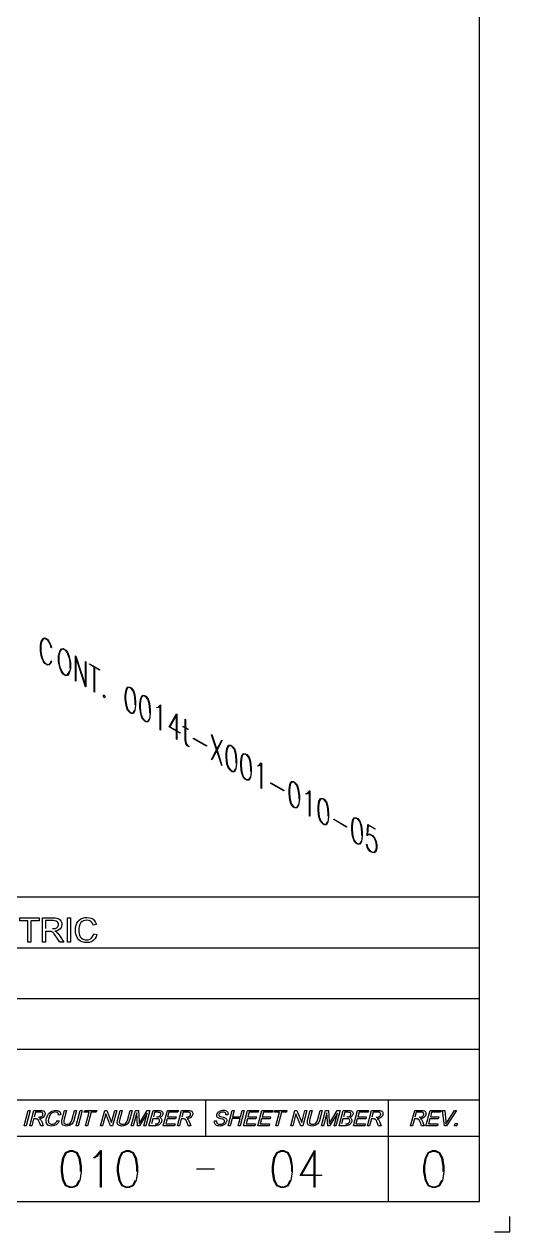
# Model space of a CAD drawing. Extents: x 0 to 17.2, y 0.1 to 11.3.
# Drawn here: x 15.221 to 17.205, y 0.1 to 5.034 of the extents above; entities that cross this region are included whole.
import ezdxf

# ---------------------------------------------------------------- set-up
doc = ezdxf.new("R2010")
doc.units = 0
doc.layers.get('0').update_dxf_attribs({"linetype": 'CONTINUOUS'})
for name, color, linetype in [('BORDER', 3, 'CONTINUOUS'), ('BORDERTEXT', 7, 'CONTINUOUS'), ('Continuation', 7, 'CONTINUOUS')]:
    doc.layers.add(name, color=color, linetype=linetype)

msp = doc.modelspace()

# ---------------------------------------------------------------- linework, layer by layer
for points in [[(17.2051, 0.1003), (17.2051, 0.1625)], [(17.143, 0.1003), (17.2051, 0.1003)]]:
    msp.add_lwpolyline(points)
at = {"layer": 'BORDER'}
for points in [[(0.1692, 0.2247), (17.0808, 0.2247), (17.0808, 11.1675), (0.1692, 11.1675), (0.1692, 0.2247)], [(17.0808, 1.4682), (0.1692, 1.4682)], [(13.3503, 1.2609), (17.0808, 1.2609)], [(13.3503, 1.0537), (17.0808, 1.0537)], [(13.3503, 0.8464), (17.0808, 0.8464)], [(13.0767, 0.6392), (17.0808, 0.6392)], [(16.7077, 0.6392), (16.7077, 0.2247)], [(13.3503, 0.4906), (17.0808, 0.4906)]]:
    msp.add_lwpolyline(points, dxfattribs=at)
at = {"layer": 'BORDERTEXT'}
for points in [[(15.2352, 1.2835), (15.2352, 1.3712), (15.2024, 1.3712), (15.2024, 1.383), (15.2813, 1.383), (15.2813, 1.3712), (15.2484, 1.3712), (15.2484, 1.2835), (15.2352, 1.2835)], [(15.295, 1.2835), (15.295, 1.383), (15.3391, 1.383), (15.3472, 1.3827), (15.354, 1.3818), (15.3593, 1.3803), (15.3636, 1.378), (15.3673, 1.3749), (15.3704, 1.3708), (15.3727, 1.3661), (15.374, 1.3611), (15.3745, 1.3558), (15.3737, 1.3491), (15.3715, 1.3432), (15.3676, 1.338), (15.3623, 1.3337), (15.3552, 1.3306), (15.3465, 1.3287), (15.3497, 1.3271), (15.3523, 1.3254), (15.3544, 1.3238), (15.3582, 1.32), (15.3618, 1.3156), (15.3653, 1.3106), (15.3826, 1.2835), (15.3661, 1.2835), (15.3529, 1.3042), (15.3493, 1.3097), (15.3461, 1.3142), (15.3434, 1.3179), (15.341, 1.3207), (15.3388, 1.3229), (15.3367, 1.3245), (15.3348, 1.3257), (15.3328, 1.3266), (15.3307, 1.3272), (15.3289, 1.3274), (15.3265, 1.3276), (15.3234, 1.3277), (15.3081, 1.3277), (15.3081, 1.2835), (15.295, 1.2835)], [(15.3974, 1.2835), (15.3974, 1.383), (15.4105, 1.383), (15.4105, 1.2835), (15.3974, 1.2835)], [(15.5047, 1.3184), (15.5179, 1.315), (15.5144, 1.3051), (15.5094, 1.2968), (15.503, 1.2903), (15.4953, 1.2856), (15.4865, 1.2827), (15.4767, 1.2818), (15.4666, 1.2825), (15.4579, 1.2847), (15.4505, 1.2883), (15.4444, 1.2933), (15.4392, 1.2997), (15.4352, 1.3073), (15.4323, 1.3158), (15.4305, 1.3247), (15.4299, 1.334), (15.4306, 1.3439), (15.4326, 1.3529), (15.4359, 1.3611), (15.4404, 1.3682), (15.446, 1.374), (15.4528, 1.3787), (15.4603, 1.382), (15.4684, 1.384), (15.4769, 1.3847), (15.4863, 1.3838), (15.4947, 1.3813), (15.502, 1.3771), (15.5081, 1.3713), (15.5128, 1.3642), (15.5162, 1.3557), (15.5032, 1.3526), (15.5006, 1.3592), (15.4972, 1.3645), (15.4932, 1.3684), (15.4884, 1.3712), (15.4829, 1.3728), (15.4766, 1.3734), (15.4694, 1.3728), (15.463, 1.3709), (15.4575, 1.3679), (15.4528, 1.3638), (15.4492, 1.3589), (15.4466, 1.3531), (15.4449, 1.3469), (15.4439, 1.3405), (15.4435, 1.334), (15.4439, 1.3259), (15.4452, 1.3185), (15.4472, 1.3119), (15.4501, 1.3061), (15.454, 1.3014), (15.4587, 1.2977), (15.4641, 1.2951), (15.4697, 1.2936), (15.4756, 1.293), (15.4826, 1.2938), (15.4889, 1.2959), (15.4943, 1.2994), (15.4989, 1.3044), (15.5024, 1.3107), (15.5047, 1.3184)], [(15.3364, 1.3391), (15.342, 1.3393), (15.3467, 1.3399), (15.3505, 1.3409), (15.3537, 1.3424), (15.3562, 1.3444), (15.3583, 1.3469), (15.3598, 1.3497), (15.3606, 1.3527), (15.3609, 1.3558), (15.3604, 1.3602), (15.3587, 1.3641), (15.3558, 1.3674), (15.3517, 1.3699), (15.3463, 1.3715), (15.3396, 1.372), (15.3081, 1.372), (15.3081, 1.3391)], [(15.4484, 0.3106), (15.4367, 0.2887), (15.4192, 0.2816), (15.4076, 0.2816), (15.3901, 0.2887), (15.3784, 0.3106), (15.3728, 0.346), (15.3728, 0.3676), (15.3784, 0.4031), (15.3901, 0.425), (15.4076, 0.4322), (15.4192, 0.4322), (15.4367, 0.425), (15.4484, 0.4031), (15.454, 0.3676), (15.454, 0.346), (15.4484, 0.3106)], [(15.4515, 0.3465), (15.4515, 0.3671), (15.4459, 0.4019), (15.4351, 0.4222), (15.4189, 0.429), (15.408, 0.429), (15.3917, 0.4222), (15.3809, 0.4019), (15.3753, 0.3671), (15.3753, 0.3465), (15.3809, 0.3117), (15.3917, 0.2914), (15.408, 0.2847), (15.4189, 0.2847), (15.4351, 0.2914), (15.4459, 0.3117)], [(15.5353, 0.283), (15.5327, 0.283), (15.5327, 0.4268), (15.5179, 0.4081), (15.5066, 0.4011), (15.5052, 0.4039), (15.5164, 0.4109), (15.5335, 0.4322), (15.5353, 0.4322), (15.5353, 0.283)], [(15.6784, 0.3106), (15.6666, 0.2887), (15.6492, 0.2816), (15.6375, 0.2816), (15.6201, 0.2887), (15.6084, 0.3106), (15.6027, 0.346), (15.6027, 0.3676), (15.6084, 0.4031), (15.6201, 0.425), (15.6375, 0.4322), (15.6492, 0.4322), (15.6666, 0.425), (15.6784, 0.4031), (15.684, 0.3676), (15.684, 0.346), (15.6784, 0.3106)], [(15.6815, 0.3465), (15.6815, 0.3671), (15.6758, 0.4019), (15.6651, 0.4222), (15.6488, 0.429), (15.6379, 0.429), (15.6217, 0.4222), (15.6109, 0.4019), (15.6053, 0.3671), (15.6053, 0.3465), (15.6109, 0.3117), (15.6217, 0.2914), (15.6379, 0.2847), (15.6488, 0.2847), (15.6651, 0.2914), (15.6758, 0.3117)], [(16.3107, 0.3106), (16.299, 0.2887), (16.2815, 0.2816), (16.2699, 0.2816), (16.2524, 0.2887), (16.2407, 0.3106), (16.235, 0.346), (16.235, 0.3676), (16.2407, 0.4031), (16.2524, 0.425), (16.2699, 0.4322), (16.2815, 0.4322), (16.299, 0.425), (16.3107, 0.4031), (16.3163, 0.3676), (16.3163, 0.346), (16.3107, 0.3106)], [(16.3138, 0.3465), (16.3138, 0.3671), (16.3081, 0.4019), (16.2974, 0.4222), (16.2811, 0.429), (16.2702, 0.429), (16.254, 0.4222), (16.2432, 0.4019), (16.2376, 0.3671), (16.2376, 0.3465), (16.2432, 0.3117), (16.254, 0.2914), (16.2702, 0.2847), (16.2811, 0.2847), (16.2974, 0.2914), (16.3081, 0.3117)], [(16.4357, 0.3339), (16.4357, 0.3307), (16.4088, 0.3307), (16.4088, 0.283), (16.4062, 0.283), (16.4062, 0.3307), (16.3488, 0.3307), (16.4069, 0.4322), (16.4088, 0.4322), (16.4088, 0.3339)], [(16.4062, 0.3339), (16.4062, 0.4256), (16.3539, 0.3339), (16.4062, 0.3339)], [(16.93, 0.3106), (16.9182, 0.2887), (16.9007, 0.2816), (16.8891, 0.2816), (16.8716, 0.2887), (16.8599, 0.3106), (16.8543, 0.346), (16.8543, 0.3676), (16.8599, 0.4031), (16.8716, 0.425), (16.8891, 0.4322), (16.9007, 0.4322), (16.9182, 0.425), (16.93, 0.4031), (16.9355, 0.3676), (16.9355, 0.346), (16.93, 0.3106)], [(16.933, 0.3465), (16.933, 0.3671), (16.9274, 0.4019), (16.9166, 0.4222), (16.9004, 0.429), (16.8895, 0.429), (16.8733, 0.4222), (16.8624, 0.4019), (16.8569, 0.3671), (16.8569, 0.3465), (16.8624, 0.3117), (16.8733, 0.2914), (16.8895, 0.2847), (16.9004, 0.2847), (16.9166, 0.2914), (16.9274, 0.3117)], [(15.9497, 0.3576), (15.9616, 0.3576)]]:
    msp.add_lwpolyline(points, dxfattribs=at)
at = {"layer": 'BORDERTEXT', "color": 7}
for points in [[(15.2209, 0.5338), (15.2375, 0.596), (15.2458, 0.596), (15.2291, 0.5338), (15.2209, 0.5338)], [(15.2437, 0.5338), (15.2604, 0.596), (15.288, 0.596), (15.288, 0.596), (15.293, 0.5958), (15.2971, 0.5952), (15.3001, 0.5943), (15.3001, 0.5943), (15.3025, 0.5929), (15.3042, 0.5909), (15.3055, 0.5884), (15.3055, 0.5884), (15.3061, 0.5854), (15.3062, 0.5823), (15.3056, 0.579), (15.3056, 0.579), (15.304, 0.5748), (15.3015, 0.5711), (15.2983, 0.5678), (15.2983, 0.5678), (15.2942, 0.5652), (15.2893, 0.5633), (15.2835, 0.5621), (15.2835, 0.5621), (15.2852, 0.561), (15.2866, 0.56), (15.2876, 0.559), (15.2876, 0.559), (15.2894, 0.5566), (15.2909, 0.5538), (15.2922, 0.5507), (15.2985, 0.5338), (15.2882, 0.5338), (15.2834, 0.5467), (15.2834, 0.5467), (15.2821, 0.5502), (15.2809, 0.553), (15.2798, 0.5553), (15.2798, 0.5553), (15.2788, 0.5571), (15.2777, 0.5584), (15.2767, 0.5594), (15.2767, 0.5594), (15.2757, 0.5601), (15.2746, 0.5607), (15.2734, 0.5611), (15.2734, 0.5611), (15.2723, 0.5613), (15.2708, 0.5614), (15.2689, 0.5614), (15.2594, 0.5614), (15.252, 0.5338), (15.2437, 0.5338)], [(15.3565, 0.5556), (15.3642, 0.5535), (15.3642, 0.5535), (15.3604, 0.5473), (15.3559, 0.5421), (15.3508, 0.538), (15.3508, 0.538), (15.3451, 0.5351), (15.3392, 0.5333), (15.3329, 0.5327), (15.3329, 0.5327), (15.3267, 0.5332), (15.3216, 0.5345), (15.3176, 0.5368), (15.3176, 0.5368), (15.3146, 0.5399), (15.3125, 0.5439), (15.3112, 0.5487), (15.3112, 0.5487), (15.3108, 0.554), (15.3112, 0.5595), (15.3124, 0.5653), (15.3124, 0.5653), (15.3145, 0.5715), (15.3172, 0.5772), (15.3207, 0.5823), (15.3207, 0.5823), (15.3247, 0.5867), (15.3292, 0.5904), (15.3342, 0.5933), (15.3342, 0.5933), (15.3394, 0.5953), (15.3448, 0.5966), (15.3502, 0.597), (15.3502, 0.597), (15.356, 0.5965), (15.3608, 0.5949), (15.3647, 0.5923), (15.3647, 0.5923), (15.3675, 0.5887), (15.3693, 0.5842), (15.37, 0.5789), (15.3613, 0.577), (15.3613, 0.577), (15.3608, 0.5811), (15.3596, 0.5844), (15.3577, 0.5869), (15.3577, 0.5869), (15.3552, 0.5886), (15.352, 0.5896), (15.3482, 0.59), (15.3482, 0.59), (15.3436, 0.5896), (15.3393, 0.5884), (15.3353, 0.5865), (15.3353, 0.5865), (15.3317, 0.584), (15.3286, 0.5809), (15.3261, 0.5773), (15.3261, 0.5773), (15.3239, 0.5734), (15.3222, 0.5694), (15.3209, 0.5654), (15.3209, 0.5654), (15.3198, 0.5603), (15.3193, 0.5557), (15.3195, 0.5515), (15.3195, 0.5515), (15.3204, 0.5479), (15.322, 0.545), (15.3243, 0.5427), (15.3243, 0.5427), (15.3272, 0.5411), (15.3305, 0.5401), (15.3341, 0.5398), (15.3341, 0.5398), (15.3386, 0.5402), (15.3429, 0.5415), (15.3469, 0.5437), (15.3469, 0.5437), (15.3506, 0.5468), (15.3538, 0.5508), (15.3565, 0.5556)], [(15.4265, 0.596), (15.4347, 0.596), (15.4251, 0.56), (15.4251, 0.56), (15.4233, 0.5542), (15.4213, 0.5492), (15.419, 0.5451), (15.419, 0.5451), (15.4163, 0.5417), (15.4129, 0.5387), (15.409, 0.5362), (15.409, 0.5362), (15.4044, 0.5343), (15.3992, 0.5331), (15.3935, 0.5327), (15.3935, 0.5327), (15.3881, 0.533), (15.3836, 0.5341), (15.38, 0.5357), (15.38, 0.5357), (15.3773, 0.538), (15.3754, 0.5409), (15.3744, 0.5444), (15.3744, 0.5444), (15.3742, 0.5487), (15.3748, 0.5539), (15.3762, 0.56), (15.3858, 0.596), (15.3941, 0.596), (15.3845, 0.5601), (15.3845, 0.5601), (15.3833, 0.5551), (15.3827, 0.5512), (15.3828, 0.5481), (15.3828, 0.5481), (15.3834, 0.5458), (15.3846, 0.5438), (15.3864, 0.5422), (15.3864, 0.5422), (15.3887, 0.5411), (15.3915, 0.5404), (15.3948, 0.5401), (15.3948, 0.5401), (15.4004, 0.5406), (15.405, 0.542), (15.4088, 0.5443), (15.4088, 0.5443), (15.4119, 0.5478), (15.4146, 0.5531), (15.4169, 0.5601), (15.4265, 0.596)], [(15.4332, 0.5338), (15.4498, 0.596), (15.4581, 0.596), (15.4414, 0.5338), (15.4332, 0.5338)], [(15.4717, 0.5338), (15.4864, 0.5886), (15.4659, 0.5886), (15.4679, 0.596), (15.5172, 0.596), (15.5152, 0.5886), (15.4947, 0.5886), (15.48, 0.5338), (15.4717, 0.5338)], [(15.533, 0.5338), (15.5497, 0.596), (15.5581, 0.596), (15.5777, 0.5471), (15.5908, 0.596), (15.5987, 0.596), (15.582, 0.5338), (15.5736, 0.5338), (15.554, 0.5826), (15.5409, 0.5338), (15.533, 0.5338)], [(15.6533, 0.596), (15.6615, 0.596), (15.6519, 0.56), (15.6519, 0.56), (15.6501, 0.5542), (15.6481, 0.5492), (15.6458, 0.5451), (15.6458, 0.5451), (15.6431, 0.5417), (15.6397, 0.5387), (15.6357, 0.5362), (15.6357, 0.5362), (15.6311, 0.5343), (15.626, 0.5331), (15.6203, 0.5327), (15.6203, 0.5327), (15.6149, 0.533), (15.6104, 0.5341), (15.6068, 0.5357), (15.6068, 0.5357), (15.6041, 0.538), (15.6022, 0.5409), (15.6012, 0.5444), (15.6012, 0.5444), (15.601, 0.5487), (15.6016, 0.5539), (15.603, 0.56), (15.6126, 0.596), (15.6208, 0.596), (15.6112, 0.5601), (15.6112, 0.5601), (15.6101, 0.5551), (15.6095, 0.5512), (15.6095, 0.5481), (15.6095, 0.5481), (15.6101, 0.5458), (15.6113, 0.5438), (15.6131, 0.5422), (15.6131, 0.5422), (15.6154, 0.5411), (15.6182, 0.5404), (15.6215, 0.5401), (15.6215, 0.5401), (15.6271, 0.5406), (15.6318, 0.542), (15.6356, 0.5443), (15.6356, 0.5443), (15.6387, 0.5478), (15.6414, 0.5531), (15.6437, 0.5601), (15.6533, 0.596)], [(15.6583, 0.5338), (15.675, 0.596), (15.6873, 0.596), (15.6903, 0.5519), (15.6903, 0.5519), (15.6905, 0.5482), (15.6907, 0.5451), (15.6908, 0.5427), (15.6908, 0.5427), (15.6923, 0.5453), (15.6943, 0.5487), (15.6967, 0.5527), (15.7232, 0.596), (15.7343, 0.596), (15.7176, 0.5338), (15.7097, 0.5338), (15.7236, 0.5858), (15.6916, 0.5338), (15.6842, 0.5338), (15.6804, 0.5867), (15.6662, 0.5338), (15.6583, 0.5338)], [(15.7306, 0.5338), (15.7472, 0.596), (15.7706, 0.596), (15.7706, 0.596), (15.7749, 0.5957), (15.7786, 0.5951), (15.7815, 0.5941), (15.7815, 0.5941), (15.7837, 0.5926), (15.7855, 0.5906), (15.7867, 0.5883), (15.7867, 0.5883), (15.7873, 0.5856), (15.7874, 0.5829), (15.7869, 0.58), (15.7869, 0.58), (15.786, 0.5774), (15.7846, 0.5749), (15.7827, 0.5725), (15.7827, 0.5725), (15.7805, 0.5703), (15.7778, 0.5684), (15.7747, 0.5669), (15.7747, 0.5669), (15.7778, 0.5655), (15.7802, 0.5636), (15.7818, 0.5612), (15.7818, 0.5612), (15.7828, 0.5584), (15.7829, 0.5553), (15.7824, 0.5518), (15.7824, 0.5518), (15.7814, 0.549), (15.78, 0.5462), (15.7783, 0.5437), (15.7783, 0.5437), (15.7764, 0.5414), (15.7743, 0.5394), (15.7722, 0.5379), (15.7722, 0.5379), (15.7699, 0.5366), (15.7674, 0.5356), (15.7646, 0.5348), (15.7646, 0.5348), (15.7615, 0.5342), (15.7581, 0.5339), (15.7543, 0.5338), (15.7306, 0.5338)], [(15.789, 0.5338), (15.8057, 0.596), (15.8506, 0.596), (15.8487, 0.5886), (15.8119, 0.5886), (15.8068, 0.5696), (15.8412, 0.5696), (15.8393, 0.5623), (15.8049, 0.5623), (15.7992, 0.5411), (15.8374, 0.5411), (15.8354, 0.5338), (15.789, 0.5338)], [(15.8469, 0.5338), (15.8636, 0.596), (15.8911, 0.596), (15.8911, 0.596), (15.8962, 0.5958), (15.9002, 0.5952), (15.9033, 0.5943), (15.9033, 0.5943), (15.9056, 0.5929), (15.9074, 0.5909), (15.9087, 0.5884), (15.9087, 0.5884), (15.9093, 0.5854), (15.9093, 0.5823), (15.9087, 0.579), (15.9087, 0.579), (15.9071, 0.5748), (15.9047, 0.5711), (15.9015, 0.5678), (15.9015, 0.5678), (15.8974, 0.5652), (15.8924, 0.5633), (15.8867, 0.5621), (15.8867, 0.5621), (15.8884, 0.561), (15.8898, 0.56), (15.8908, 0.559), (15.8908, 0.559), (15.8925, 0.5566), (15.8941, 0.5538), (15.8954, 0.5507), (15.9017, 0.5338), (15.8914, 0.5338), (15.8866, 0.5467), (15.8866, 0.5467), (15.8853, 0.5502), (15.884, 0.553), (15.8829, 0.5553), (15.8829, 0.5553), (15.8819, 0.5571), (15.8809, 0.5584), (15.8799, 0.5594), (15.8799, 0.5594), (15.8788, 0.5601), (15.8777, 0.5607), (15.8766, 0.5611), (15.8766, 0.5611), (15.8755, 0.5613), (15.874, 0.5614), (15.8721, 0.5614), (15.8625, 0.5614), (15.8551, 0.5338), (15.8469, 0.5338)], [(15.9616, 0.6392), (15.9616, 0.4906)], [(15.9989, 0.5538), (16.0068, 0.5544), (16.0068, 0.5544), (16.0066, 0.5515), (16.0068, 0.549), (16.0074, 0.5468), (16.0074, 0.5468), (16.0084, 0.5449), (16.0101, 0.5433), (16.0123, 0.5419), (16.0123, 0.5419), (16.015, 0.5409), (16.018, 0.5403), (16.0214, 0.5401), (16.0214, 0.5401), (16.0244, 0.5403), (16.0273, 0.5407), (16.03, 0.5415), (16.03, 0.5415), (16.0325, 0.5425), (16.0347, 0.5438), (16.0364, 0.5453), (16.0364, 0.5453), (16.0379, 0.547), (16.0389, 0.5488), (16.0396, 0.5507), (16.0396, 0.5507), (16.0399, 0.5525), (16.0398, 0.5542), (16.0393, 0.5558), (16.0393, 0.5558), (16.0383, 0.5571), (16.0368, 0.5584), (16.0347, 0.5594), (16.0347, 0.5594), (16.0326, 0.5602), (16.0291, 0.5612), (16.0244, 0.5625), (16.0244, 0.5625), (16.0196, 0.5638), (16.016, 0.5651), (16.0135, 0.5663), (16.0135, 0.5663), (16.0112, 0.568), (16.0095, 0.57), (16.0084, 0.5721), (16.0084, 0.5721), (16.0078, 0.5745), (16.0078, 0.5771), (16.0083, 0.5799), (16.0083, 0.5799), (16.0094, 0.5829), (16.0111, 0.5859), (16.0133, 0.5887), (16.0133, 0.5887), (16.016, 0.5912), (16.0192, 0.5933), (16.0228, 0.5949), (16.0228, 0.5949), (16.0266, 0.5961), (16.0306, 0.5968), (16.0347, 0.597), (16.0347, 0.597), (16.0391, 0.5968), (16.043, 0.596), (16.0463, 0.5948), (16.0463, 0.5948), (16.0491, 0.5931), (16.0513, 0.5909), (16.0527, 0.5882), (16.0527, 0.5882), (16.0535, 0.5852), (16.0536, 0.582), (16.0531, 0.5784), (16.0451, 0.5778), (16.0451, 0.5778), (16.0453, 0.5815), (16.0447, 0.5844), (16.0432, 0.5867), (16.0432, 0.5867), (16.0408, 0.5884), (16.0374, 0.5894), (16.0331, 0.5898), (16.0331, 0.5898), (16.0285, 0.5895), (16.0247, 0.5885), (16.0215, 0.587), (16.0215, 0.587), (16.0191, 0.5851), (16.0174, 0.5829), (16.0163, 0.5804), (16.0163, 0.5804), (16.0161, 0.5783), (16.0164, 0.5765), (16.0173, 0.5749), (16.0173, 0.5749), (16.0193, 0.5735), (16.0231, 0.572), (16.0285, 0.5705), (16.0285, 0.5705), (16.0341, 0.569), (16.0383, 0.5677), (16.0412, 0.5665), (16.0412, 0.5665), (16.044, 0.5647), (16.0461, 0.5626), (16.0475, 0.5602), (16.0475, 0.5602), (16.0482, 0.5575), (16.0483, 0.5545), (16.0477, 0.5513), (16.0477, 0.5513), (16.0466, 0.5481), (16.0448, 0.545), (16.0424, 0.542), (16.0424, 0.542), (16.0395, 0.5393), (16.0362, 0.537), (16.0324, 0.5352), (16.0324, 0.5352), (16.0283, 0.5338), (16.0241, 0.533), (16.0198, 0.5327), (16.0198, 0.5327), (16.0145, 0.533), (16.01, 0.5338), (16.0063, 0.5352), (16.0063, 0.5352), (16.0033, 0.5371), (16.0009, 0.5396), (15.9993, 0.5426), (15.9993, 0.5426), (15.9984, 0.546), (15.9983, 0.5497), (15.9989, 0.5538)], [(16.0545, 0.5338), (16.0712, 0.596), (16.0794, 0.596), (16.0726, 0.5704), (16.1049, 0.5704), (16.1117, 0.596), (16.12, 0.596), (16.1033, 0.5338), (16.0951, 0.5338), (16.1029, 0.5631), (16.0706, 0.5631), (16.0628, 0.5338), (16.0545, 0.5338)], [(16.1172, 0.5338), (16.1338, 0.596), (16.1788, 0.596), (16.1768, 0.5886), (16.1401, 0.5886), (16.135, 0.5696), (16.1694, 0.5696), (16.1674, 0.5623), (16.133, 0.5623), (16.1274, 0.5411), (16.1655, 0.5411), (16.1636, 0.5338), (16.1172, 0.5338)], [(16.1751, 0.5338), (16.1918, 0.596), (16.2367, 0.596), (16.2348, 0.5886), (16.198, 0.5886), (16.1929, 0.5696), (16.2273, 0.5696), (16.2254, 0.5623), (16.191, 0.5623), (16.1853, 0.5411), (16.2235, 0.5411), (16.2215, 0.5338), (16.1751, 0.5338)], [(16.2487, 0.5338), (16.2634, 0.5886), (16.2429, 0.5886), (16.2449, 0.596), (16.2941, 0.596), (16.2922, 0.5886), (16.2716, 0.5886), (16.2569, 0.5338), (16.2487, 0.5338)], [(16.31, 0.5338), (16.3266, 0.596), (16.3351, 0.596), (16.3547, 0.5471), (16.3677, 0.596), (16.3756, 0.596), (16.359, 0.5338), (16.3505, 0.5338), (16.331, 0.5826), (16.3179, 0.5338), (16.31, 0.5338)], [(16.4302, 0.596), (16.4385, 0.596), (16.4288, 0.56), (16.4288, 0.56), (16.4271, 0.5542), (16.425, 0.5492), (16.4227, 0.5451), (16.4227, 0.5451), (16.42, 0.5417), (16.4167, 0.5387), (16.4127, 0.5362), (16.4127, 0.5362), (16.4081, 0.5343), (16.4029, 0.5331), (16.3972, 0.5327), (16.3972, 0.5327), (16.3918, 0.533), (16.3874, 0.5341), (16.3837, 0.5357), (16.3837, 0.5357), (16.381, 0.538), (16.3791, 0.5409), (16.3781, 0.5444), (16.3781, 0.5444), (16.378, 0.5487), (16.3786, 0.5539), (16.3799, 0.56), (16.3896, 0.596), (16.3978, 0.596), (16.3882, 0.5601), (16.3882, 0.5601), (16.387, 0.5551), (16.3865, 0.5512), (16.3865, 0.5481), (16.3865, 0.5481), (16.3871, 0.5458), (16.3883, 0.5438), (16.3901, 0.5422), (16.3901, 0.5422), (16.3924, 0.5411), (16.3952, 0.5404), (16.3985, 0.5401), (16.3985, 0.5401), (16.4041, 0.5406), (16.4088, 0.542), (16.4125, 0.5443), (16.4125, 0.5443), (16.4156, 0.5478), (16.4183, 0.5531), (16.4206, 0.5601), (16.4302, 0.596)], [(16.4353, 0.5338), (16.4519, 0.596), (16.4643, 0.596), (16.4672, 0.5519), (16.4672, 0.5519), (16.4674, 0.5482), (16.4676, 0.5451), (16.4677, 0.5427), (16.4677, 0.5427), (16.4693, 0.5453), (16.4713, 0.5487), (16.4737, 0.5527), (16.5002, 0.596), (16.5113, 0.596), (16.4946, 0.5338), (16.4867, 0.5338), (16.5006, 0.5858), (16.4686, 0.5338), (16.4612, 0.5338), (16.4574, 0.5867), (16.4432, 0.5338), (16.4353, 0.5338)], [(16.5075, 0.5338), (16.5242, 0.596), (16.5475, 0.596), (16.5475, 0.596), (16.5519, 0.5957), (16.5555, 0.5951), (16.5584, 0.5941), (16.5584, 0.5941), (16.5607, 0.5926), (16.5624, 0.5906), (16.5636, 0.5883), (16.5636, 0.5883), (16.5643, 0.5856), (16.5643, 0.5829), (16.5639, 0.58), (16.5639, 0.58), (16.5629, 0.5774), (16.5615, 0.5749), (16.5597, 0.5725), (16.5597, 0.5725), (16.5574, 0.5703), (16.5547, 0.5684), (16.5516, 0.5669), (16.5516, 0.5669), (16.5547, 0.5655), (16.5571, 0.5636), (16.5588, 0.5612), (16.5588, 0.5612), (16.5597, 0.5584), (16.5599, 0.5553), (16.5593, 0.5518), (16.5593, 0.5518), (16.5583, 0.549), (16.557, 0.5462), (16.5553, 0.5437), (16.5553, 0.5437), (16.5533, 0.5414), (16.5513, 0.5394), (16.5492, 0.5379), (16.5492, 0.5379), (16.5469, 0.5366), (16.5443, 0.5356), (16.5415, 0.5348), (16.5415, 0.5348), (16.5385, 0.5342), (16.535, 0.5339), (16.5312, 0.5338), (16.5075, 0.5338)], [(16.566, 0.5338), (16.5826, 0.596), (16.6276, 0.596), (16.6256, 0.5886), (16.5889, 0.5886), (16.5838, 0.5696), (16.6182, 0.5696), (16.6162, 0.5623), (16.5818, 0.5623), (16.5762, 0.5411), (16.6143, 0.5411), (16.6124, 0.5338), (16.566, 0.5338)], [(16.6239, 0.5338), (16.6405, 0.596), (16.6681, 0.596), (16.6681, 0.596), (16.6731, 0.5958), (16.6772, 0.5952), (16.6803, 0.5943), (16.6803, 0.5943), (16.6826, 0.5929), (16.6844, 0.5909), (16.6856, 0.5884), (16.6856, 0.5884), (16.6863, 0.5854), (16.6863, 0.5823), (16.6857, 0.579), (16.6857, 0.579), (16.6841, 0.5748), (16.6817, 0.5711), (16.6784, 0.5678), (16.6784, 0.5678), (16.6743, 0.5652), (16.6694, 0.5633), (16.6636, 0.5621), (16.6636, 0.5621), (16.6654, 0.561), (16.6667, 0.56), (16.6678, 0.559), (16.6678, 0.559), (16.6695, 0.5566), (16.671, 0.5538), (16.6724, 0.5507), (16.6787, 0.5338), (16.6683, 0.5338), (16.6635, 0.5467), (16.6635, 0.5467), (16.6622, 0.5502), (16.661, 0.553), (16.6599, 0.5553), (16.6599, 0.5553), (16.6589, 0.5571), (16.6579, 0.5584), (16.6568, 0.5594), (16.6568, 0.5594), (16.6558, 0.5601), (16.6547, 0.5607), (16.6535, 0.5611), (16.6535, 0.5611), (16.6524, 0.5613), (16.6509, 0.5614), (16.649, 0.5614), (16.6395, 0.5614), (16.6321, 0.5338), (16.6239, 0.5338)], [(16.7997, 0.5338), (16.8164, 0.596), (16.844, 0.596), (16.844, 0.596), (16.849, 0.5958), (16.8531, 0.5952), (16.8562, 0.5943), (16.8562, 0.5943), (16.8585, 0.5929), (16.8602, 0.5909), (16.8615, 0.5884), (16.8615, 0.5884), (16.8621, 0.5854), (16.8622, 0.5823), (16.8616, 0.579), (16.8616, 0.579), (16.86, 0.5748), (16.8575, 0.5711), (16.8543, 0.5678), (16.8543, 0.5678), (16.8502, 0.5652), (16.8453, 0.5633), (16.8395, 0.5621), (16.8395, 0.5621), (16.8412, 0.561), (16.8426, 0.56), (16.8436, 0.559), (16.8436, 0.559), (16.8454, 0.5566), (16.8469, 0.5538), (16.8483, 0.5507), (16.8545, 0.5338), (16.8442, 0.5338), (16.8394, 0.5467), (16.8394, 0.5467), (16.8381, 0.5502), (16.8369, 0.553), (16.8358, 0.5553), (16.8358, 0.5553), (16.8348, 0.5571), (16.8337, 0.5584), (16.8327, 0.5594), (16.8327, 0.5594), (16.8317, 0.5601), (16.8306, 0.5607), (16.8294, 0.5611), (16.8294, 0.5611), (16.8283, 0.5613), (16.8268, 0.5614), (16.8249, 0.5614), (16.8154, 0.5614), (16.808, 0.5338), (16.7997, 0.5338)], [(16.8625, 0.5338), (16.8792, 0.596), (16.9241, 0.596), (16.9222, 0.5886), (16.8854, 0.5886), (16.8803, 0.5696), (16.9147, 0.5696), (16.9128, 0.5623), (16.8784, 0.5623), (16.8727, 0.5411), (16.9109, 0.5411), (16.9089, 0.5338), (16.8625, 0.5338)], [(16.938, 0.5338), (16.9306, 0.596), (16.9395, 0.596), (16.9436, 0.5508), (16.9436, 0.5508), (16.9439, 0.5472), (16.944, 0.5438), (16.9441, 0.5406), (16.9441, 0.5406), (16.946, 0.544), (16.9481, 0.5474), (16.9502, 0.5508), (16.9791, 0.596), (16.9875, 0.596), (16.9465, 0.5338), (16.938, 0.5338)], [(15.279, 0.5685), (15.279, 0.5685), (15.2825, 0.5686), (15.2855, 0.569), (15.2881, 0.5697), (15.2881, 0.5697), (15.2903, 0.5706), (15.2922, 0.5719), (15.2939, 0.5734), (15.2939, 0.5734), (15.2953, 0.5752), (15.2964, 0.577), (15.2971, 0.579), (15.2971, 0.579), (15.2975, 0.5818), (15.297, 0.5842), (15.2958, 0.5862), (15.2958, 0.5862), (15.2937, 0.5878), (15.2906, 0.5888), (15.2865, 0.5891), (15.2668, 0.5891), (15.2613, 0.5685)], [(15.7562, 0.5411), (15.7562, 0.5411), (15.7586, 0.5411), (15.7605, 0.5412), (15.7619, 0.5414), (15.7619, 0.5414), (15.7638, 0.5418), (15.7656, 0.5424), (15.7671, 0.5431), (15.7671, 0.5431), (15.7686, 0.544), (15.7699, 0.5452), (15.7712, 0.5466), (15.7712, 0.5466), (15.7723, 0.5482), (15.7732, 0.5499), (15.7738, 0.5518), (15.7738, 0.5518), (15.7742, 0.554), (15.7742, 0.556), (15.7737, 0.5578), (15.7737, 0.5578), (15.7727, 0.5594), (15.7714, 0.5606), (15.7697, 0.5614), (15.7697, 0.5614), (15.7674, 0.562), (15.7645, 0.5624), (15.7609, 0.5625), (15.7465, 0.5625), (15.7408, 0.5411)], [(15.7619, 0.5698), (15.7619, 0.5698), (15.7652, 0.5699), (15.7679, 0.5701), (15.7699, 0.5705), (15.7699, 0.5705), (15.7721, 0.5713), (15.7739, 0.5723), (15.7755, 0.5736), (15.7755, 0.5736), (15.7768, 0.5752), (15.7778, 0.577), (15.7785, 0.5791), (15.7785, 0.5791), (15.7789, 0.5811), (15.7789, 0.5829), (15.7785, 0.5845), (15.7785, 0.5845), (15.7778, 0.5859), (15.7766, 0.587), (15.7751, 0.5877), (15.7751, 0.5877), (15.773, 0.5882), (15.7699, 0.5885), (15.7659, 0.5886), (15.7535, 0.5886), (15.7485, 0.5698)], [(15.8821, 0.5685), (15.8821, 0.5685), (15.8856, 0.5686), (15.8887, 0.569), (15.8913, 0.5697), (15.8913, 0.5697), (15.8935, 0.5706), (15.8954, 0.5719), (15.8971, 0.5734), (15.8971, 0.5734), (15.8985, 0.5752), (15.8995, 0.577), (15.9002, 0.579), (15.9002, 0.579), (15.9006, 0.5818), (15.9002, 0.5842), (15.899, 0.5862), (15.899, 0.5862), (15.8969, 0.5878), (15.8937, 0.5888), (15.8896, 0.5891), (15.87, 0.5891), (15.8644, 0.5685)], [(16.5332, 0.5411), (16.5332, 0.5411), (16.5356, 0.5411), (16.5375, 0.5412), (16.5389, 0.5414), (16.5389, 0.5414), (16.5408, 0.5418), (16.5425, 0.5424), (16.5441, 0.5431), (16.5441, 0.5431), (16.5455, 0.544), (16.5469, 0.5452), (16.5481, 0.5466), (16.5481, 0.5466), (16.5493, 0.5482), (16.5501, 0.5499), (16.5508, 0.5518), (16.5508, 0.5518), (16.5512, 0.554), (16.5511, 0.556), (16.5506, 0.5578), (16.5506, 0.5578), (16.5497, 0.5594), (16.5484, 0.5606), (16.5466, 0.5614), (16.5466, 0.5614), (16.5444, 0.562), (16.5414, 0.5624), (16.5378, 0.5625), (16.5234, 0.5625), (16.5177, 0.5411)], [(16.5389, 0.5698), (16.5389, 0.5698), (16.5422, 0.5699), (16.5449, 0.5701), (16.5469, 0.5705), (16.5469, 0.5705), (16.549, 0.5713), (16.5509, 0.5723), (16.5525, 0.5736), (16.5525, 0.5736), (16.5538, 0.5752), (16.5548, 0.577), (16.5555, 0.5791), (16.5555, 0.5791), (16.5559, 0.5811), (16.5559, 0.5829), (16.5555, 0.5845), (16.5555, 0.5845), (16.5547, 0.5859), (16.5536, 0.587), (16.5521, 0.5877), (16.5521, 0.5877), (16.55, 0.5882), (16.5469, 0.5885), (16.5429, 0.5886), (16.5304, 0.5886), (16.5254, 0.5698)], [(16.6591, 0.5685), (16.6591, 0.5685), (16.6626, 0.5686), (16.6656, 0.569), (16.6682, 0.5697), (16.6682, 0.5697), (16.6704, 0.5706), (16.6724, 0.5719), (16.674, 0.5734), (16.674, 0.5734), (16.6754, 0.5752), (16.6765, 0.577), (16.6772, 0.579), (16.6772, 0.579), (16.6776, 0.5818), (16.6772, 0.5842), (16.6759, 0.5862), (16.6759, 0.5862), (16.6738, 0.5878), (16.6707, 0.5888), (16.6666, 0.5891), (16.6469, 0.5891), (16.6414, 0.5685)], [(16.835, 0.5685), (16.835, 0.5685), (16.8385, 0.5686), (16.8415, 0.569), (16.8441, 0.5697), (16.8441, 0.5697), (16.8463, 0.5706), (16.8482, 0.5719), (16.8499, 0.5734), (16.8499, 0.5734), (16.8513, 0.5752), (16.8524, 0.577), (16.8531, 0.579), (16.8531, 0.579), (16.8535, 0.5818), (16.853, 0.5842), (16.8518, 0.5862), (16.8518, 0.5862), (16.8497, 0.5878), (16.8466, 0.5888), (16.8425, 0.5891), (16.8228, 0.5891), (16.8173, 0.5685)], [(16.9794, 0.5338), (16.9817, 0.5425), (16.9904, 0.5425), (16.9881, 0.5338), (16.9794, 0.5338)], [(15.9243, 0.3576), (15.999, 0.3576)]]:
    msp.add_lwpolyline(points, dxfattribs=at)
at = {"layer": 'Continuation'}
for points in [[(15.3321, 2.4314), (15.3292, 2.4232), (15.3232, 2.4167), (15.3171, 2.4153), (15.3051, 2.4223), (15.299, 2.4307), (15.293, 2.4441), (15.2901, 2.4559), (15.2871, 2.4725), (15.2871, 2.4971), (15.2901, 2.5102), (15.293, 2.5186), (15.299, 2.5251), (15.3051, 2.5266), (15.3171, 2.5197), (15.3232, 2.5111), (15.3292, 2.4977), (15.3321, 2.4861), (15.3309, 2.4856), (15.3281, 2.4969), (15.3223, 2.5097), (15.3168, 2.5176), (15.3054, 2.5241), (15.2998, 2.5227), (15.2941, 2.5165), (15.2912, 2.5087), (15.2884, 2.496), (15.2884, 2.472), (15.2912, 2.456), (15.2941, 2.4449), (15.2998, 2.4321), (15.3054, 2.4242), (15.3168, 2.4176), (15.3223, 2.4191), (15.3281, 2.4253), (15.3309, 2.4332), (15.3321, 2.4314)], [(15.4065, 2.3886), (15.4036, 2.3803), (15.3976, 2.3737), (15.3915, 2.3724), (15.3794, 2.3793), (15.3734, 2.3877), (15.3673, 2.4012), (15.3644, 2.4129), (15.3614, 2.4295), (15.3614, 2.4541), (15.3644, 2.4673), (15.3673, 2.4756), (15.3734, 2.4821), (15.3794, 2.4837), (15.3915, 2.4767), (15.3976, 2.4682), (15.4036, 2.4547), (15.4065, 2.443), (15.4095, 2.4264), (15.4095, 2.4018), (15.4065, 2.3886)], [(15.4082, 2.4028), (15.4082, 2.4269), (15.4053, 2.4428), (15.4024, 2.454), (15.3967, 2.4668), (15.3911, 2.4747), (15.3798, 2.4812), (15.3742, 2.4798), (15.3685, 2.4735), (15.3656, 2.4658), (15.3628, 2.4531), (15.3628, 2.429), (15.3656, 2.4131), (15.3685, 2.4019), (15.3742, 2.3892), (15.3798, 2.3812), (15.3911, 2.3747), (15.3967, 2.3761), (15.4024, 2.3824), (15.4053, 2.3901)], [(15.4722, 2.3267), (15.4708, 2.3275), (15.4313, 2.449), (15.4313, 2.3503), (15.43, 2.3511), (15.43, 2.4534), (15.4314, 2.4526), (15.4709, 2.3312), (15.4709, 2.4298), (15.4722, 2.429), (15.4722, 2.3267)], [(15.5073, 2.3065), (15.5073, 2.4076), (15.4875, 2.419), (15.4875, 2.4213), (15.5284, 2.3977), (15.5284, 2.3954), (15.5086, 2.4069), (15.5086, 2.3057), (15.5073, 2.3065)], [(15.6733, 2.2297), (15.6672, 2.2181), (15.6581, 2.2184), (15.6521, 2.2219), (15.643, 2.232), (15.6369, 2.2507), (15.634, 2.277), (15.634, 2.2919), (15.6369, 2.3148), (15.643, 2.3265), (15.6521, 2.3262), (15.6581, 2.3228), (15.6672, 2.3125), (15.6733, 2.2938), (15.6762, 2.2676), (15.6762, 2.2526), (15.6733, 2.2297)], [(15.6749, 2.2537), (15.6749, 2.268), (15.672, 2.2938), (15.6664, 2.3111), (15.658, 2.3206), (15.6523, 2.3239), (15.6439, 2.3241), (15.6382, 2.3133), (15.6353, 2.2908), (15.6353, 2.2765), (15.6382, 2.2508), (15.6439, 2.2335), (15.6523, 2.2239), (15.658, 2.2206), (15.6664, 2.2204), (15.672, 2.2313)], [(15.5473, 2.282), (15.5434, 2.2905), (15.5473, 2.2947), (15.5511, 2.2861), (15.5473, 2.282)], [(15.7331, 2.1952), (15.727, 2.1836), (15.7179, 2.1839), (15.7118, 2.1874), (15.7028, 2.1976), (15.6967, 2.2162), (15.6937, 2.2425), (15.6937, 2.2574), (15.6967, 2.2803), (15.7028, 2.292), (15.7118, 2.2917), (15.7179, 2.2883), (15.727, 2.278), (15.7331, 2.2593), (15.736, 2.2331), (15.736, 2.2181), (15.7331, 2.1952)], [(15.7347, 2.2192), (15.7347, 2.2335), (15.7317, 2.2593), (15.7261, 2.2766), (15.7177, 2.2861), (15.712, 2.2894), (15.7036, 2.2896), (15.698, 2.2788), (15.6951, 2.2563), (15.6951, 2.2421), (15.698, 2.2163), (15.7036, 2.199), (15.712, 2.1894), (15.7177, 2.1861), (15.7261, 2.1859), (15.7317, 2.1968)], [(15.7782, 2.1501), (15.7768, 2.1508), (15.7768, 2.2505), (15.7692, 2.2419), (15.7633, 2.2405), (15.7626, 2.2428), (15.7684, 2.2444), (15.7773, 2.254), (15.7782, 2.2534), (15.7782, 2.1501)], [(15.8577, 2.1394), (15.8577, 2.1371), (15.8438, 2.1452), (15.8438, 2.1122), (15.8425, 2.113), (15.8425, 2.146), (15.8126, 2.1632), (15.8428, 2.2161), (15.8438, 2.2156), (15.8438, 2.1474)], [(15.8425, 2.1482), (15.8425, 2.2117), (15.8152, 2.1639), (15.8425, 2.1482)], [(15.8941, 2.0822), (15.8881, 2.0856), (15.8818, 2.0943), (15.8788, 2.1113), (15.8788, 2.1591), (15.8707, 2.1637), (15.8707, 2.1659), (15.8788, 2.1612), (15.8788, 2.1943), (15.8802, 2.1935), (15.8802, 2.1605), (15.8912, 2.1541), (15.8912, 2.1519), (15.8802, 2.1583), (15.8802, 2.1108), (15.883, 2.0952), (15.8884, 2.0876), (15.8941, 2.0843), (15.8941, 2.0822)], [(16.0277, 2.0056), (16.0078, 2.0666), (15.9879, 2.0286), (15.9867, 2.0303), (16.007, 2.0692), (15.9867, 2.1313), (15.9879, 2.1318), (16.0078, 2.0707), (16.0277, 2.1089), (16.0288, 2.1071), (16.0086, 2.0681), (16.0288, 2.006), (16.0277, 2.0056)], [(15.913, 2.1172), (15.9655, 2.0869), (15.9655, 2.0846), (15.913, 2.115), (15.913, 2.1172)], [(16.0857, 1.9916), (16.0796, 1.98), (16.0705, 1.9803), (16.0645, 1.9838), (16.0554, 1.9939), (16.0493, 2.0126), (16.0464, 2.0389), (16.0464, 2.0538), (16.0493, 2.0767), (16.0554, 2.0884), (16.0645, 2.0881), (16.0705, 2.0847), (16.0796, 2.0744), (16.0857, 2.0557), (16.0886, 2.0295), (16.0886, 2.0145), (16.0857, 1.9916)], [(16.0873, 2.0156), (16.0873, 2.0299), (16.0844, 2.0557), (16.0788, 2.073), (16.0704, 2.0825), (16.0647, 2.0858), (16.0563, 2.086), (16.0506, 2.0752), (16.0477, 2.0527), (16.0477, 2.0384), (16.0506, 2.0127), (16.0563, 1.9954), (16.0647, 1.9858), (16.0704, 1.9825), (16.0788, 1.9823), (16.0844, 1.9932)], [(16.1455, 1.9571), (16.1394, 1.9455), (16.1303, 1.9458), (16.1242, 1.9493), (16.1152, 1.9595), (16.1091, 1.9781), (16.1062, 2.0044), (16.1062, 2.0193), (16.1091, 2.0422), (16.1152, 2.0539), (16.1242, 2.0536), (16.1303, 2.0502), (16.1394, 2.0399), (16.1455, 2.0212), (16.1484, 1.995), (16.1484, 1.98), (16.1455, 1.9571)], [(16.1471, 1.9811), (16.1471, 1.9954), (16.1441, 2.0212), (16.1386, 2.0385), (16.1301, 2.048), (16.1245, 2.0513), (16.116, 2.0515), (16.1104, 2.0407), (16.1075, 2.0182), (16.1075, 2.004), (16.1104, 1.9782), (16.116, 1.9609), (16.1245, 1.9513), (16.1301, 1.948), (16.1386, 1.9478), (16.1441, 1.9587)], [(16.1906, 1.912), (16.1893, 1.9127), (16.1893, 2.0124), (16.1816, 2.0038), (16.1757, 2.0024), (16.175, 2.0047), (16.1808, 2.0063), (16.1897, 2.0159), (16.1906, 2.0153), (16.1906, 1.912)], [(16.2292, 1.9346), (16.2818, 1.9043), (16.2818, 1.902), (16.2292, 1.9324), (16.2292, 1.9346)], [(16.3422, 1.8435), (16.3361, 1.8319), (16.327, 1.8322), (16.321, 1.8357), (16.3119, 1.8458), (16.3059, 1.8645), (16.3029, 1.8908), (16.3029, 1.9057), (16.3059, 1.9286), (16.3119, 1.9403), (16.321, 1.94), (16.327, 1.9366), (16.3361, 1.9263), (16.3422, 1.9076), (16.3451, 1.8814), (16.3451, 1.8664), (16.3422, 1.8435)], [(16.3438, 1.8675), (16.3438, 1.8818), (16.3409, 1.9076), (16.3353, 1.9249), (16.3269, 1.9344), (16.3212, 1.9377), (16.3128, 1.9379), (16.3072, 1.9271), (16.3043, 1.9046), (16.3043, 1.8903), (16.3072, 1.8646), (16.3128, 1.8473), (16.3212, 1.8377), (16.3269, 1.8344), (16.3353, 1.8342), (16.3409, 1.8451)], [(16.3874, 1.7984), (16.386, 1.7991), (16.386, 1.8988), (16.3784, 1.8902), (16.3724, 1.8888), (16.3718, 1.8911), (16.3775, 1.8927), (16.3864, 1.9023), (16.3874, 1.9017), (16.3874, 1.7984)], [(16.4617, 1.7745), (16.4556, 1.7629), (16.4465, 1.7632), (16.4405, 1.7667), (16.4314, 1.7769), (16.4253, 1.7955), (16.4224, 1.8218), (16.4224, 1.8367), (16.4253, 1.8596), (16.4314, 1.8713), (16.4405, 1.8711), (16.4465, 1.8676), (16.4556, 1.8573), (16.4617, 1.8386), (16.4646, 1.8124), (16.4646, 1.7974), (16.4617, 1.7745)], [(16.4633, 1.7985), (16.4633, 1.8128), (16.4604, 1.8386), (16.4548, 1.8559), (16.4464, 1.8654), (16.4407, 1.8687), (16.4323, 1.8689), (16.4267, 1.8581), (16.4238, 1.8356), (16.4238, 1.8214), (16.4267, 1.7956), (16.4323, 1.7783), (16.4407, 1.7687), (16.4464, 1.7654), (16.4548, 1.7653), (16.4604, 1.7761)], [(16.4857, 1.7865), (16.5383, 1.7562), (16.5383, 1.7539), (16.4857, 1.7843), (16.4857, 1.7865)], [(16.5988, 1.6954), (16.5926, 1.6838), (16.5836, 1.6841), (16.5775, 1.6876), (16.5684, 1.6978), (16.5624, 1.7164), (16.5594, 1.7427), (16.5594, 1.7576), (16.5624, 1.7805), (16.5684, 1.7922), (16.5775, 1.7919), (16.5836, 1.7885), (16.5926, 1.7782), (16.5988, 1.7595), (16.6017, 1.7333), (16.6017, 1.7183), (16.5988, 1.6954)], [(16.6004, 1.7194), (16.6004, 1.7337), (16.5974, 1.7595), (16.5918, 1.7768), (16.5834, 1.7863), (16.5777, 1.7896), (16.5693, 1.7898), (16.5637, 1.779), (16.5608, 1.7565), (16.5608, 1.7423), (16.5637, 1.7165), (16.5693, 1.6992), (16.5777, 1.6896), (16.5834, 1.6863), (16.5918, 1.6861), (16.5974, 1.697)], [(16.6204, 1.6838), (16.6233, 1.6726), (16.626, 1.6664), (16.6345, 1.6568), (16.6431, 1.6518), (16.6517, 1.6516), (16.6572, 1.6578), (16.6601, 1.6703), (16.6601, 1.6797), (16.6572, 1.6956), (16.6517, 1.7081), (16.6431, 1.7178), (16.6345, 1.7228), (16.626, 1.7229), (16.622, 1.7183), (16.6251, 1.7645), (16.6549, 1.7473), (16.6549, 1.745), (16.6263, 1.7616), (16.6236, 1.7235), (16.6254, 1.7253), (16.6344, 1.725), (16.6433, 1.7199), (16.6523, 1.7097), (16.6584, 1.696), (16.6614, 1.6793), (16.6614, 1.6692), (16.6584, 1.6559), (16.6523, 1.6493), (16.6433, 1.6496), (16.6344, 1.6548), (16.6254, 1.6649), (16.6222, 1.6719), (16.6193, 1.6834), (16.6204, 1.6838)]]:
    msp.add_lwpolyline(points, dxfattribs=at)

doc.saveas('drawing.dxf')
